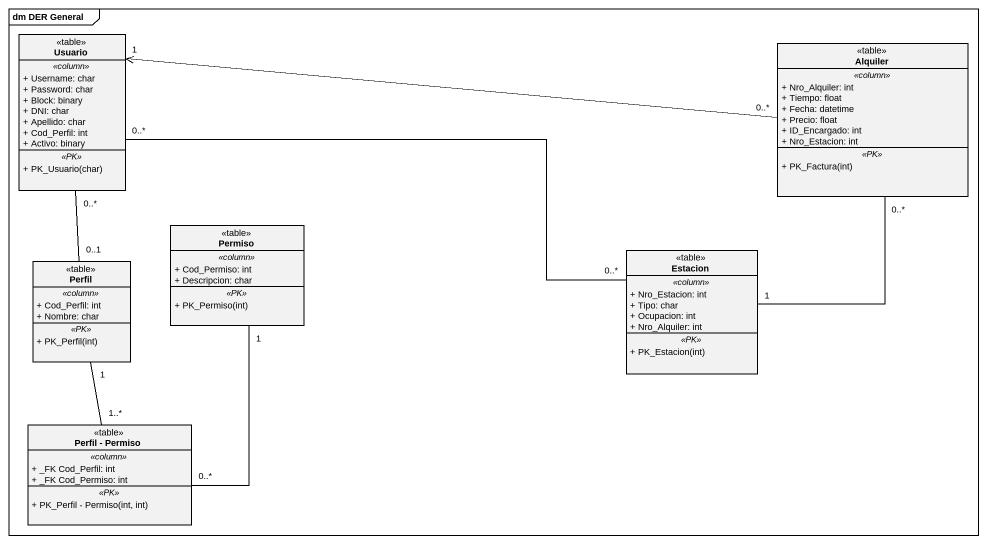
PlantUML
@startuml
mainframe dm DER General
hide circle
hide empty members
skinparam classAttributeIconSize 0
class Usuario <<table>> {
  .. <<column>> ..
  + Username: char
  + Password: char
  + Block: binary
  + DNI: char
  + Apellido: char
  + Cod_Perfil: int
  + Activo: binary
  .. <<PK>> ..
  + PK_Usuario(char)
}
class Alquiler <<table>> {
  .. <<column>> ..
  + Nro_Alquiler: int
  + Tiempo: float
  + Fecha: datetime
  + Precio: float
  + ID_Encargado: int
  + Nro_Estacion: int
  .. <<PK>> ..
  + PK_Factura(int)
}
class Permiso <<table>> {
  .. <<column>> ..
  + Cod_Permiso: int
  + Descripcion: char
  .. <<PK>> ..
  + PK_Permiso(int)
}
class Perfil <<table>> {
  .. <<column>> ..
  + Cod_Perfil: int
  + Nombre: char
  .. <<PK>> ..
  + PK_Perfil(int)
}
class Estacion <<table>> {
  .. <<column>> ..
  + Nro_Estacion: int
  + Tipo: char
  + Ocupacion: int
  + Nro_Alquiler: int
  .. <<PK>> ..
  + PK_Estacion(int)
}
class "Perfil - Permiso" as Perfil_Permiso <<table>> {
  .. <<column>> ..
  + _FK Cod_Perfil: int
  + _FK Cod_Permiso: int
  .. <<PK>> ..
  + PK_Perfil - Permiso(int, int)
}
Usuario "0..*" -right- "0..*" Estacion
Alquiler "0..*" -left-> "1" Usuario
Alquiler "0..*" -- "1" Estacion
Perfil "0..1" -up- "0..*" Usuario
Perfil "1" -- "1..*" Perfil_Permiso
Perfil_Permiso "0..*" -up- "1" Permiso
@enduml
